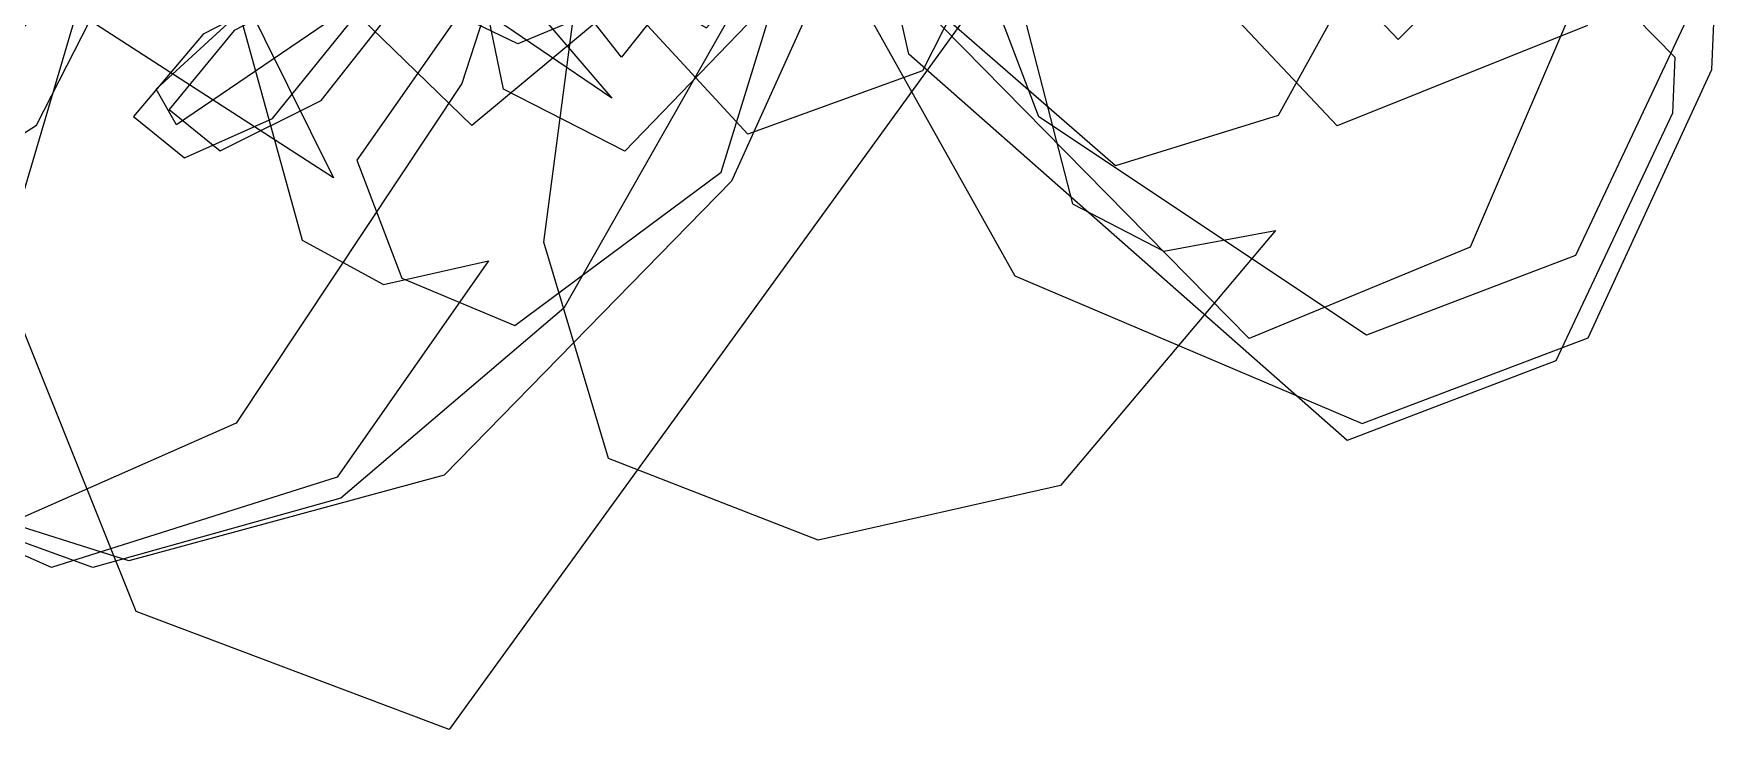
# Model space of a CAD drawing. Extents: x -1.4 to 6.5, y -2.9 to 7.4.
# Drawn here: x 1.23 to 6.38, y -2.95 to -0.82 of the extents above; entities that cross this region are included whole.
import ezdxf

# ---------------------------------------------------------------- set-up
doc = ezdxf.new("R2010")
doc.units = 0
for name, color, linetype in [(',', 7, 'CONTINUOUS'), ('A', 7, 'CONTINUOUS'), ('C', 7, 'CONTINUOUS'), ('E', 7, 'CONTINUOUS'), ('G', 7, 'CONTINUOUS'), ('g_', 7, 'CONTINUOUS'), ('H', 7, 'CONTINUOUS'), ('J', 7, 'CONTINUOUS'), ('j_', 7, 'CONTINUOUS'), ('K', 7, 'CONTINUOUS'), ('L', 7, 'CONTINUOUS'), ('M', 7, 'CONTINUOUS'), ('p_', 7, 'CONTINUOUS'), ('q_', 7, 'CONTINUOUS'), ('R', 7, 'CONTINUOUS'), ('S', 7, 'CONTINUOUS'), ('X', 7, 'CONTINUOUS'), ('y_', 7, 'CONTINUOUS')]:
    doc.layers.add(name, color=color, linetype=linetype)

msp = doc.modelspace()

# ---------------------------------------------------------------- linework, layer by layer
at = {"layer": ',', "color": 7}
msp.add_lwpolyline([(3.214874, 0.7477), (2.745238, -0.362985), (1.670369, -1.094449), (1.607254, -0.986132), (1.950386, -0.670015), (2.366002, 0.052361), (1.905186, 0.178853), (1.805968, 0.521979), (2.149099, 0.996169), (2.799258, 1.226434), (3.119927, 1.072933), (3.214874, 0.7477)], dxfattribs=at)
at = {"layer": 'A', "color": 7}
for points in [[(3.923094, 5.054742), (3.871134, 3.302707), (4.450856, 3.393103), (5.019686, 3.158266), (5.231608, 2.535119), (4.971357, 1.830664), (4.376661, 1.442354), (4.473318, 1.803655), (4.33945, 2.228089), (3.945329, 2.417714), (4.503042, 0.12384), (5.410176, -0.833344), (5.715277, -0.525892), (5.476883, -0.092793), (6.257636, -0.887644), (6.250147, -1.059348), (6.250148, -1.059292)], [(6.250148, -1.059292), (5.893239, -1.817764), (5.253844, -2.061688), (3.911976, -0.878641), (3.209276, 2.246349), (2.42115, 1.632008), (2.042119, 0.846273), (2.242696, 0.503119), (2.428751, 0.647814), (2.339354, 0.918748), (2.376565, 0.981796), (2.569881, 0.81918), (2.659051, 0.503062), (2.056867, 0.006436), (1.432333, 0.241245), (0.882222, 0.476054)]]:
    msp.add_lwpolyline(points, dxfattribs=at)
at = {"layer": 'C', "color": 7}
msp.add_lwpolyline([(1.868552, -0.688395), (2.151038, -1.257242), (1.229157, -0.661386)], dxfattribs=at)
at = {"layer": 'E', "color": 7}
msp.add_lwpolyline([(3.86556, 0.160021), (3.032849, -0.887559), (2.579282, -0.309596), (2.764352, -0.409052), (2.891321, -0.499701), (3.084808, -0.228288), (2.958426, 0.150934), (2.356242, 0.358734), (1.54588, 0.178084), (0.854412, -0.002567), (0.378609, 0.611746), (0.400845, 0.810177), (0.627628, 1.311516), (1.010517, 1.541922), (1.196345, 1.478535), (1.055216, 1.424518), (0.884135, 1.090198), (1.047728, 0.855389), (1.449109, 1.505826), (1.672148, 2.95055), (0.794965, 2.39079), (0.140594, 2.82434), (-0.06747, 3.718392)], dxfattribs=at)
at = {"layer": 'G', "color": 7}
for points in [[(2.230069, -0.110404), (3.003106, -1.013572), (2.564515, -0.715376), (2.222581, -1.203197), (2.360081, -1.564385), (2.705872, -1.708939), (3.337779, -1.239293), (3.791346, 0.232722)], [(4.200214, -0.607059), (2.505068, -2.946145), (1.545975, -2.584816), (1.129619, -1.546322), (1.441829, -0.489654)]]:
    msp.add_lwpolyline(points, dxfattribs=at)
at = {"layer": 'g_', "color": 7}
for points in [[(5.972669, 1.317984), (5.080705, 0.698958), (4.023002, 0.180262), (3.369009, -1.267087), (2.489303, -2.16715), (1.523568, -2.42973), (0.659147, -2.156426)], [(2.581325, -0.424964), (1.846512, -0.806133), (1.647954, -1.048111), (1.803358, -1.174631), (2.113022, -1.02003), (2.581325, -0.424964)]]:
    msp.add_lwpolyline(points, dxfattribs=at)
at = {"layer": 'H', "color": 7}
msp.add_lwpolyline([(5.407451, -0.40733), (5.043055, -1.066601), (4.545016, -1.220102), (3.704817, -0.488638), (3.043186, -1.175172), (2.671302, -0.985575), (2.597106, -0.624246)], dxfattribs=at)
at = {"layer": 'J', "color": 7}
msp.add_lwpolyline([(4.335812, 4.409582), (4.209431, 3.163289), (4.288333, 2.36604), (4.581088, 1.690992), (3.830059, 1.393078), (3.189124, 0.817938), (3.004835, 0.282365), (2.997348, 0.119748), (3.086745, -0.151157), (3.294809, -0.178532), (3.629482, 0.02018), (3.264851, -0.617586), (2.714861, -0.846609), (2.373321, -0.68196), (2.27627, -0.259558), (2.514057, 0.399684), (2.305993, 0.200972), (1.636874, 0.002259), (0.878585, 0.345385)], dxfattribs=at)
at = {"layer": 'j_', "color": 7}
for points in [[(4.633214, 1.317984), (3.771503, 0.67923), (2.921875, 0.198183), (2.543847, -0.968637), (1.852645, -2.008146), (0.837378, -2.45702), (-0.002625, -2.258308), (-0.345082, -1.553853), (-0.154561, -1.070914), (0.339517, -0.596386), (1.770749, 0.152971), (2.164797, 2.212036), (1.978059, 2.446873), (1.625474, 2.257248), (1.387146, 2.501172), (2.050855, 3.02509), (2.714565, 3.386137), (3.21749, 3.210171), (3.336813, 2.681682), (3.036133, 0.703925), (4.456921, 1.552793), (4.633214, 1.317984)], [(1.54255, -0.506272), (0.764582, -1.165515), (0.920302, -1.300841), (1.241197, -1.096342), (1.54255, -0.506272)]]:
    msp.add_lwpolyline(points, dxfattribs=at)
at = {"layer": 'K', "color": 7}
for points in [[(6.371182, -0.925518), (6.378671, -0.735893), (5.538471, 0.112975), (5.79929, -0.301892), (5.464049, -0.690709), (4.475233, 0.230379), (4.177771, 1.928398), (4.237218, 2.560378), (4.779955, 3.472633)], [(1.062476, 0.239467), (1.68338, 0.469732), (2.319031, 0.700025), (2.653704, 0.402083), (2.28182, 0.158159), (2.527322, -0.00443), (2.98815, 0.456101), (2.854508, 1.214855), (2.668452, 2.000618), (2.832045, 3.228708), (3.278124, 2.099819), (3.449204, 0.600796), (3.426969, 0.221292), (2.750363, -0.455872), (3.166719, -0.781105), (3.60531, -0.428864), (4.237218, -1.557752), (5.300457, -2.009195), (5.992038, -1.747378), (6.371182, -0.925518)]]:
    msp.add_lwpolyline(points, dxfattribs=at)
at = {"layer": 'L', "color": 7}
msp.add_lwpolyline([(5.196121, 2.209144), (4.646123, 0.980744), (3.954541, 0.348509), (4.244515, -0.355663), (3.954541, -0.929195), (3.419291, -1.123505), (2.928514, -0.590472), (3.29291, -0.798301), (3.657079, -0.392042), (3.530698, 0.032675), (2.906278, 0.258396), (1.694422, 0.150079), (0.883946, 0.068771)], dxfattribs=at)
at = {"layer": 'M', "color": 7}
msp.add_lwpolyline([(5.989911, -0.790911), (5.224134, -1.09794), (4.101448, 0.094082)], dxfattribs=at)
at = {"layer": 'p_', "color": 7}
msp.add_lwpolyline([(4.959145, 2.182261), (4.409377, 0.93594), (3.663334, 0.316236), (2.636003, 0.014597), (1.94096, 0.059781), (1.86848, -0.770884), (2.055218, -1.44833), (2.30399, -1.583938), (2.625559, -1.511435), (2.161688, -2.174149), (1.287695, -2.450727), (0.608804, -2.150245)], dxfattribs=at)
at = {"layer": 'q_', "color": 7}
for points in [[(1.12526, 2.446873), (1.747796, 2.995315), (2.97143, 3.395224), (3.230647, 3.413286), (3.900007, 3.282025), (4.28872, 2.979737), (4.537493, 2.284398), (4.402662, 0.812101), (4.236814, -0.650826), (4.413107, -1.337106), (4.692896, -1.481773), (5.035354, -1.418386), (5.035354, -1.418245)], [(5.035354, -1.418245), (4.37621, -2.19938), (3.635139, -2.366625), (2.992417, -2.116745), (2.795137, -1.45437), (2.895203, -0.692341), (3.251536, 0.767312), (2.304198, 0.14298), (1.540197, -0.00053), (0.99735, 0.122716)]]:
    msp.add_lwpolyline(points, dxfattribs=at)
at = {"layer": 'R', "color": 7}
msp.add_lwpolyline([(6.310182, -0.736349), (5.953273, -1.494821), (5.313878, -1.738746), (4.310313, -1.070387), (3.71539, 0.492023), (3.306521, 0.166819), (2.919889, 0.473848), (3.537049, 1.096995), (3.551798, 1.413112), (3.399436, 2.338886), (2.994312, 3.011647), (2.912402, 2.271068), (3.299035, 1.223487), (2.421624, 1.015687), (1.752506, 0.564244), (1.254467, 0.311514), (0.771177, 0.889449)], dxfattribs=at)
at = {"layer": 'S', "color": 7}
msp.add_lwpolyline([(4.388162, 3.499178), (4.74507, 2.27106), (4.730321, 1.991067), (4.195071, 0.735658), (3.377108, 0.103424), (2.901306, -0.519723), (3.079457, -0.519723), (3.421807, -0.392074), (2.57412, -1.096529), (2.165252, -0.699103), (2.700502, -0.048948), (2.328845, -0.066728), (1.533344, 0.231186), (0.938421, 1.45047), (0.953396, 1.694113), (1.325053, 2.606368), (1.681962, 3.410052), (1.510882, 3.744373)], dxfattribs=at)
at = {"layer": 'X', "color": 7}
msp.add_lwpolyline([(6.002505, -0.602092), (5.630621, -1.469135), (4.954242, -1.749156), (3.764622, -0.538958), (2.939171, 1.998812), (2.411409, 1.366578), (2.173394, 0.97824), (2.351962, 0.553806), (2.575002, 0.421839), (2.158646, 0.282816), (1.667868, 0.84283), (0.976513, 0.499422), (0.563788, 0.689188), (0.411313, 1.195071), (0.75336, 2.1568), (1.487387, 2.621225), (1.340683, 2.387065), (1.102895, 2.025736), (1.147367, 1.786383), (1.34817, 1.727822), (2.626961, 3.064511), (2.047013, 4.798372)], dxfattribs=at)
at = {"layer": 'y_', "color": 7}
for points in [[(5.863415, 1.296987), (4.899851, 0.640735), (3.882415, 0.150205), (2.855675, -1.65613), (2.173406, -2.237677), (1.413997, -2.450727), (0.504854, -2.120499)], [(2.472071, -0.445933), (1.75127, -0.817112), (1.538384, -1.069108), (1.694104, -1.1956), (1.963449, -1.075204), (2.472071, -0.445933)]]:
    msp.add_lwpolyline(points, dxfattribs=at)

doc.saveas('drawing.dxf')
